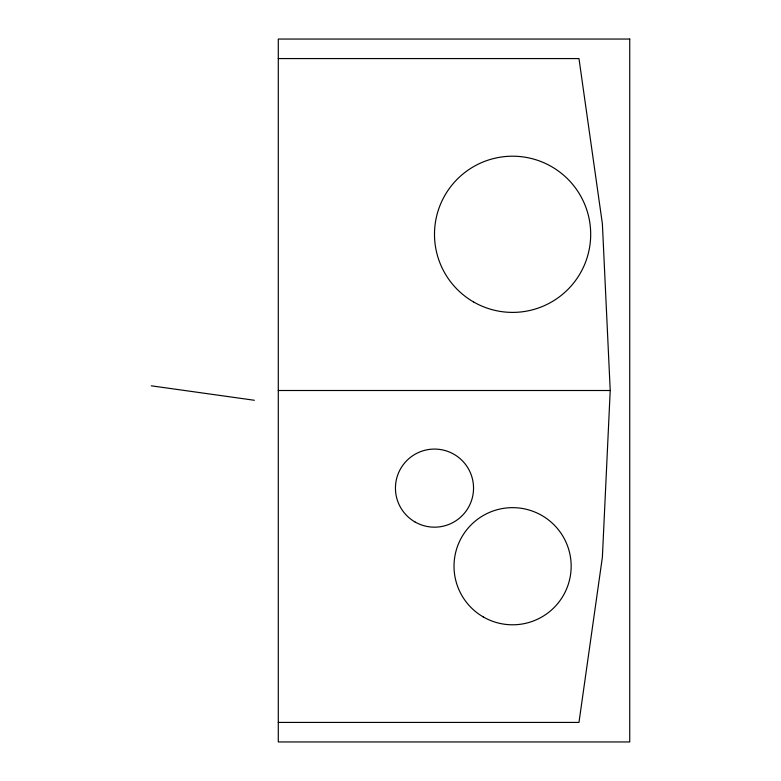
<?xml version="1.0" encoding="UTF-8"?>
<svg xmlns="http://www.w3.org/2000/svg" width="781" height="781" viewBox="0 0 781 781"><rect width="100%" height="100%" fill="white"/><g stroke="black" fill="none" stroke-linecap="round" stroke-linejoin="round"><path stroke-width="1.17" d="M278.29 58.575L578.975 58.575L602.385 223.805L610.215 390.5L602.385 557.195L578.975 722.425L278.29 722.425M278.29 390.5L610.215 390.5M151.26 385.814L254.352 400.262M629.74 39.05L278.29 39.05L278.29 741.95L629.74 741.95L629.74 39.05M473.54 301.935A78.1 78.1 0 0 0 590.69 234.3A78.1 78.1 0 0 0 473.54 166.665A78.1 78.1 0 0 0 473.54 301.935M414.965 521.942A39.05 39.05 0 0 0 473.54 488.125A39.05 39.05 0 0 0 414.965 454.308A39.05 39.05 0 0 0 414.965 521.942M483.302 616.951A58.575 58.575 0 0 0 571.165 566.225A58.575 58.575 0 0 0 483.302 515.499A58.575 58.575 0 0 0 483.302 616.951"/></g></svg>
